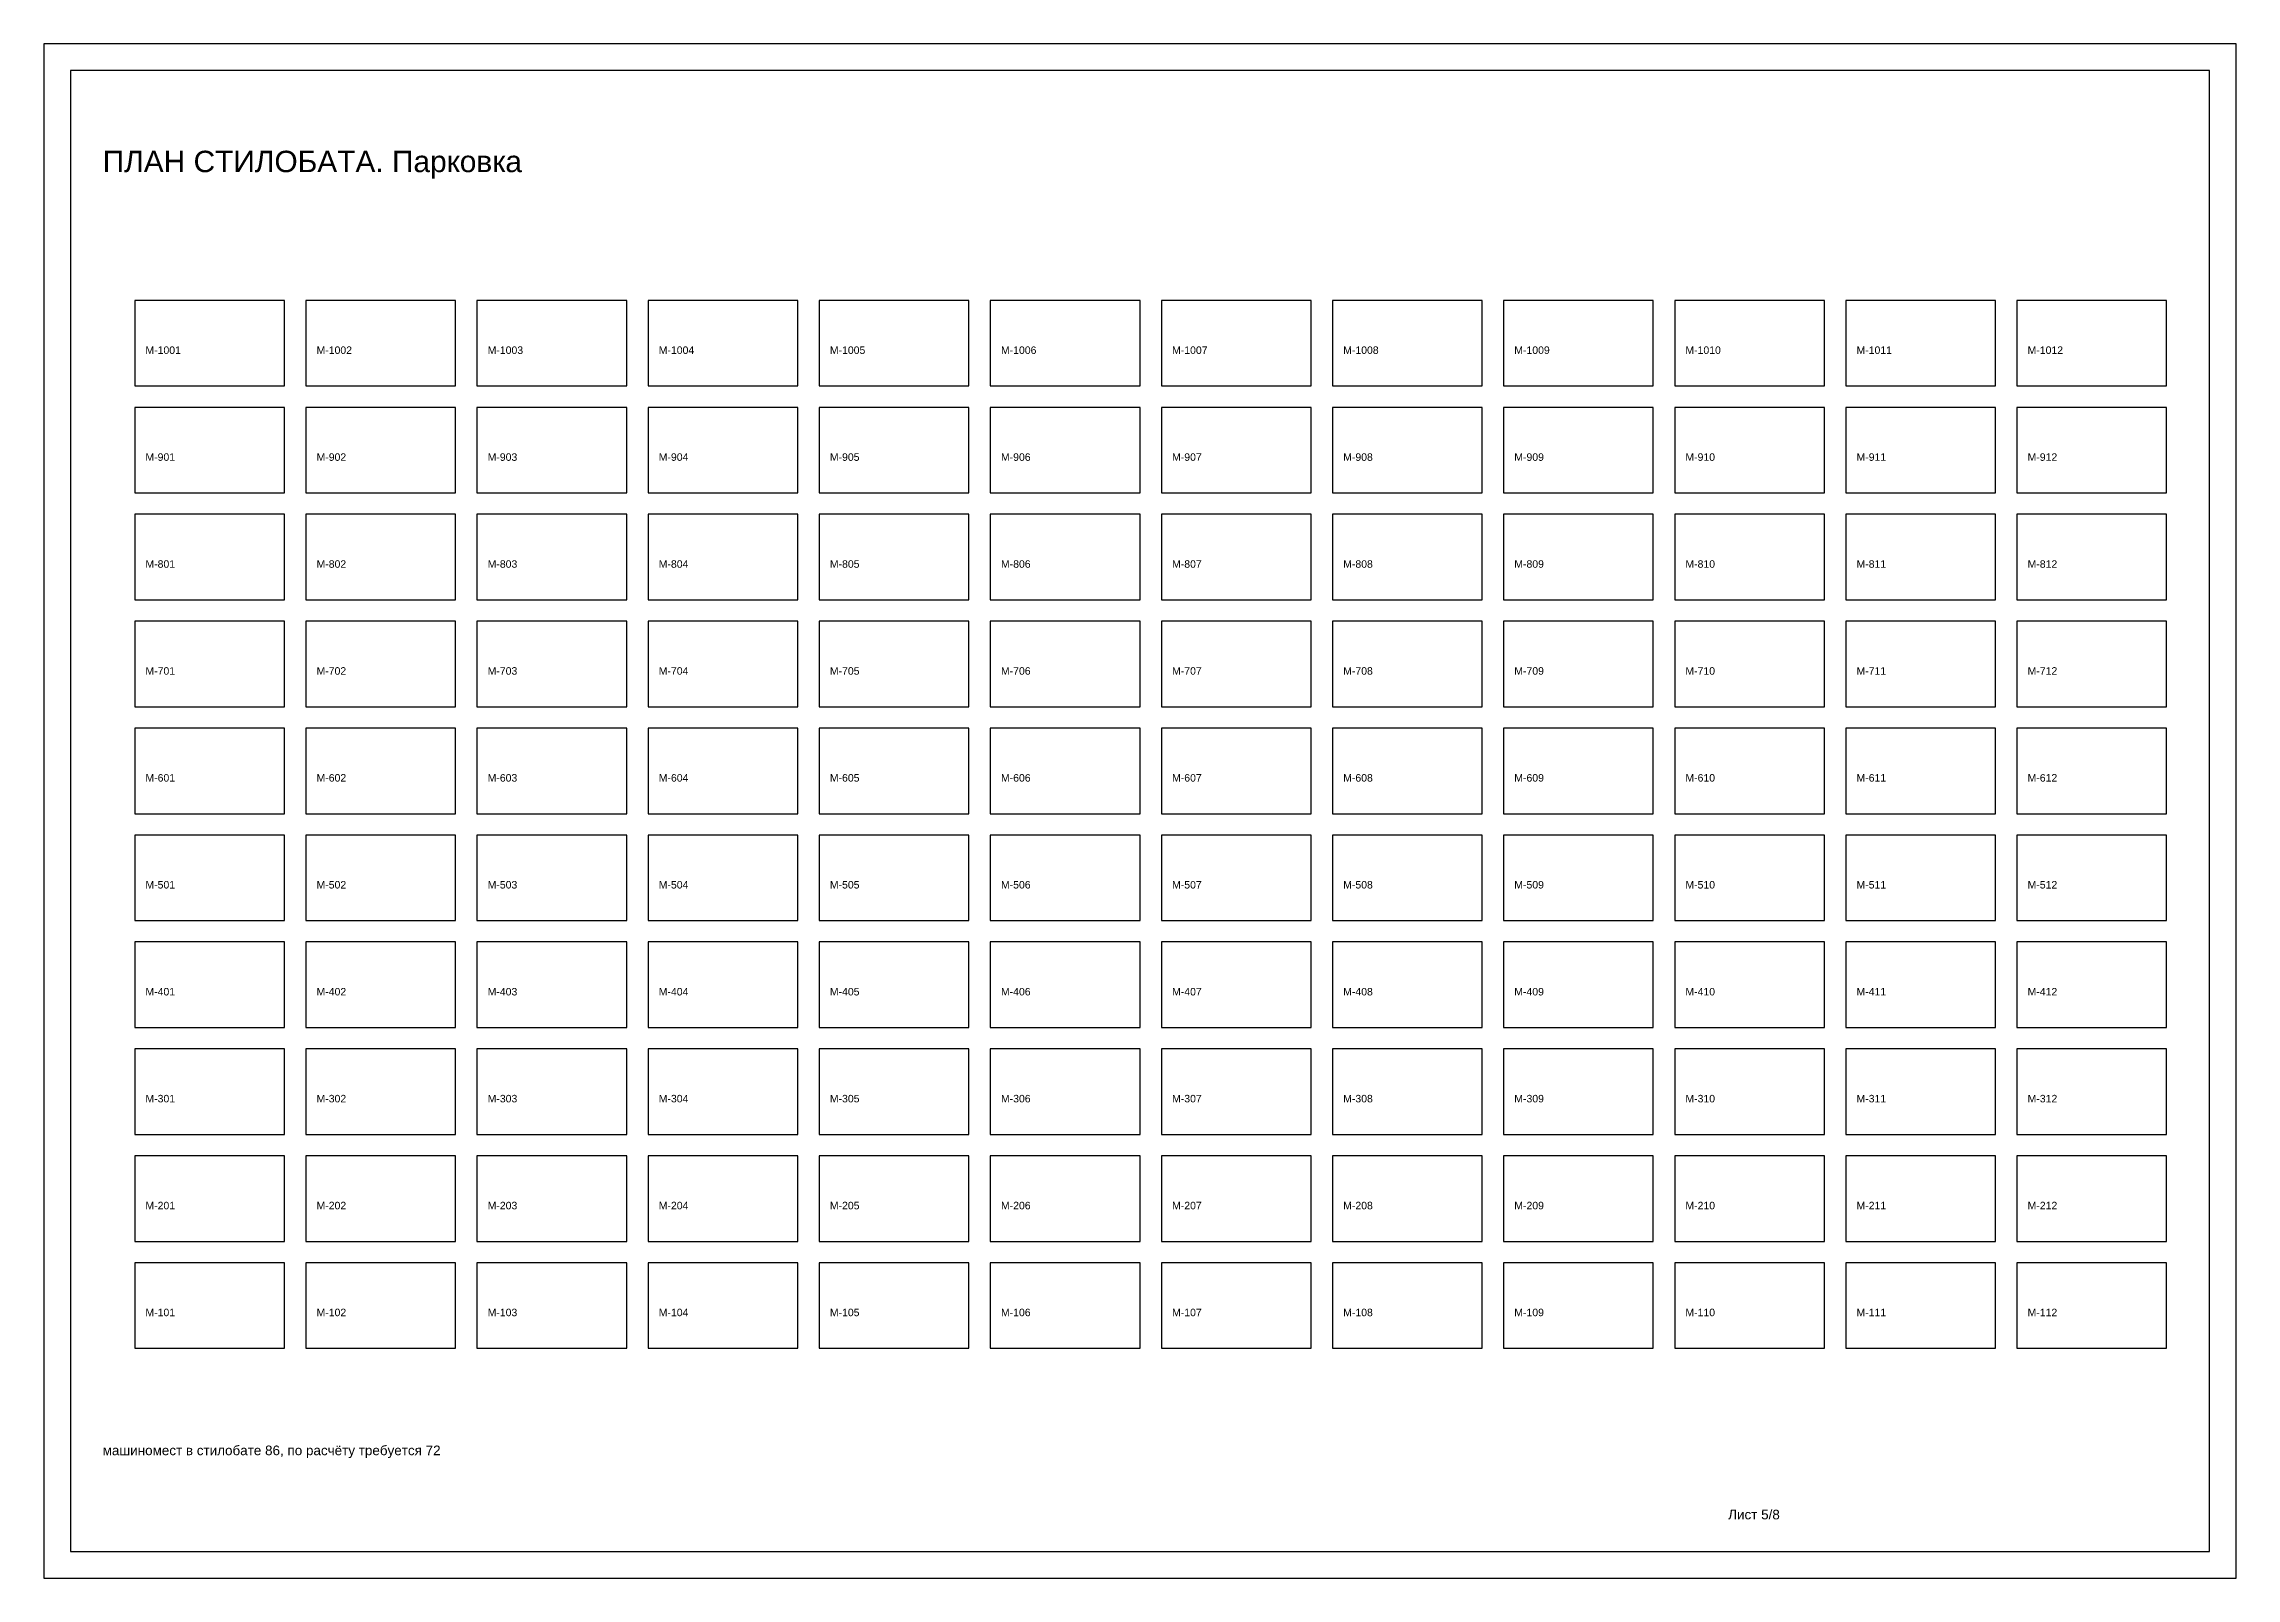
# Model space of a CAD drawing. Header units: millimetres. Extents: x 5 to 3395, y 5 to 292.
# Drawn here: x 1710 to 2120, y 5 to 292 of the extents above; entities that cross this region are included whole.
import ezdxf

# ---------------------------------------------------------------- set-up
doc = ezdxf.new("R2010")
doc.units = ezdxf.units.MM
doc.layers.add('GRAPH', color=7, linetype='Continuous')
doc.layers.add('TEXT', color=2, linetype='Continuous')
doc.styles.get("Standard").update_dxf_attribs({"font": 'arial.ttf'})

msp = doc.modelspace()

# ---------------------------------------------------------------- linework, layer by layer
at = {"layer": 'GRAPH'}
for p, q in [((2115, 287), (1715, 287)), ((1715, 287), (1715, 10)), ((2115, 10), (2115, 287)), ((1755, 244), (1727, 244)), ((1727, 244), (1727, 228)), ((1755, 228), (1755, 244)), ((1787, 244), (1759, 244)), ((1759, 244), (1759, 228)), ((1787, 228), (1787, 244)), ((1819, 244), (1791, 244)), ((1791, 244), (1791, 228)), ((1819, 228), (1819, 244)), ((1851, 244), (1823, 244)), ((1823, 244), (1823, 228)), ((1851, 228), (1851, 244)), ((1883, 244), (1855, 244)), ((1855, 244), (1855, 228)), ((1883, 228), (1883, 244)), ((1915, 244), (1887, 244)), ((1887, 244), (1887, 228)), ((1915, 228), (1915, 244)), ((1947, 244), (1919, 244)), ((1919, 244), (1919, 228)), ((1947, 228), (1947, 244)), ((1979, 244), (1951, 244)), ((1951, 244), (1951, 228)), ((1979, 228), (1979, 244)), ((2011, 244), (1983, 244)), ((1983, 244), (1983, 228)), ((2011, 228), (2011, 244)), ((2043, 244), (2015, 244)), ((2015, 244), (2015, 228)), ((2043, 228), (2043, 244)), ((2075, 244), (2047, 244)), ((2047, 244), (2047, 228)), ((2075, 228), (2075, 244)), ((2107, 244), (2079, 244)), ((2079, 244), (2079, 228)), ((2107, 228), (2107, 244)), ((1727, 228), (1755, 228)), ((1759, 228), (1787, 228)), ((1791, 228), (1819, 228)), ((1823, 228), (1851, 228)), ((1855, 228), (1883, 228)), ((1887, 228), (1915, 228)), ((1919, 228), (1947, 228)), ((1951, 228), (1979, 228)), ((1983, 228), (2011, 228)), ((2015, 228), (2043, 228)), ((2047, 228), (2075, 228)), ((2079, 228), (2107, 228)), ((1755, 224), (1727, 224)), ((1727, 224), (1727, 208)), ((1755, 208), (1755, 224)), ((1787, 224), (1759, 224)), ((1759, 224), (1759, 208)), ((1787, 208), (1787, 224)), ((1819, 224), (1791, 224)), ((1791, 224), (1791, 208)), ((1819, 208), (1819, 224)), ((1851, 224), (1823, 224)), ((1823, 224), (1823, 208)), ((1851, 208), (1851, 224)), ((1883, 224), (1855, 224)), ((1855, 224), (1855, 208)), ((1883, 208), (1883, 224)), ((1915, 224), (1887, 224)), ((1887, 224), (1887, 208)), ((1915, 208), (1915, 224)), ((1947, 224), (1919, 224)), ((1919, 224), (1919, 208)), ((1947, 208), (1947, 224)), ((1979, 224), (1951, 224)), ((1951, 224), (1951, 208)), ((1979, 208), (1979, 224)), ((2011, 224), (1983, 224)), ((1983, 224), (1983, 208)), ((2011, 208), (2011, 224)), ((2043, 224), (2015, 224)), ((2015, 224), (2015, 208)), ((2043, 208), (2043, 224)), ((2075, 224), (2047, 224)), ((2047, 224), (2047, 208)), ((2075, 208), (2075, 224)), ((2107, 224), (2079, 224)), ((2079, 224), (2079, 208)), ((2107, 208), (2107, 224)), ((1727, 208), (1755, 208)), ((1759, 208), (1787, 208)), ((1791, 208), (1819, 208)), ((1823, 208), (1851, 208)), ((1855, 208), (1883, 208)), ((1887, 208), (1915, 208)), ((1919, 208), (1947, 208)), ((1951, 208), (1979, 208)), ((1983, 208), (2011, 208)), ((2015, 208), (2043, 208)), ((2047, 208), (2075, 208)), ((2079, 208), (2107, 208)), ((1755, 204), (1727, 204)), ((1727, 204), (1727, 188)), ((1755, 188), (1755, 204)), ((1787, 204), (1759, 204)), ((1759, 204), (1759, 188)), ((1787, 188), (1787, 204)), ((1819, 204), (1791, 204)), ((1791, 204), (1791, 188)), ((1819, 188), (1819, 204)), ((1851, 204), (1823, 204)), ((1823, 204), (1823, 188)), ((1851, 188), (1851, 204)), ((1883, 204), (1855, 204)), ((1855, 204), (1855, 188)), ((1883, 188), (1883, 204)), ((1915, 204), (1887, 204)), ((1887, 204), (1887, 188)), ((1915, 188), (1915, 204)), ((1947, 204), (1919, 204)), ((1919, 204), (1919, 188)), ((1947, 188), (1947, 204)), ((1979, 204), (1951, 204)), ((1951, 204), (1951, 188)), ((1979, 188), (1979, 204)), ((2011, 204), (1983, 204)), ((1983, 204), (1983, 188)), ((2011, 188), (2011, 204)), ((2043, 204), (2015, 204)), ((2015, 204), (2015, 188)), ((2043, 188), (2043, 204)), ((2075, 204), (2047, 204)), ((2047, 204), (2047, 188)), ((2075, 188), (2075, 204)), ((2107, 204), (2079, 204)), ((2079, 204), (2079, 188)), ((2107, 188), (2107, 204)), ((1727, 188), (1755, 188)), ((1759, 188), (1787, 188)), ((1791, 188), (1819, 188)), ((1823, 188), (1851, 188)), ((1855, 188), (1883, 188)), ((1887, 188), (1915, 188)), ((1919, 188), (1947, 188)), ((1951, 188), (1979, 188)), ((1983, 188), (2011, 188)), ((2015, 188), (2043, 188)), ((2047, 188), (2075, 188)), ((2079, 188), (2107, 188)), ((1755, 184), (1727, 184)), ((1727, 184), (1727, 168)), ((1755, 168), (1755, 184)), ((1787, 184), (1759, 184)), ((1759, 184), (1759, 168)), ((1787, 168), (1787, 184)), ((1819, 184), (1791, 184)), ((1791, 184), (1791, 168)), ((1819, 168), (1819, 184)), ((1851, 184), (1823, 184)), ((1823, 184), (1823, 168)), ((1851, 168), (1851, 184)), ((1883, 184), (1855, 184)), ((1855, 184), (1855, 168)), ((1883, 168), (1883, 184)), ((1915, 184), (1887, 184)), ((1887, 184), (1887, 168)), ((1915, 168), (1915, 184)), ((1947, 184), (1919, 184)), ((1919, 184), (1919, 168)), ((1947, 168), (1947, 184)), ((1979, 184), (1951, 184)), ((1951, 184), (1951, 168)), ((1979, 168), (1979, 184)), ((2011, 184), (1983, 184)), ((1983, 184), (1983, 168)), ((2011, 168), (2011, 184)), ((2043, 184), (2015, 184)), ((2015, 184), (2015, 168)), ((2043, 168), (2043, 184)), ((2075, 184), (2047, 184)), ((2047, 184), (2047, 168)), ((2075, 168), (2075, 184)), ((2107, 184), (2079, 184)), ((2079, 184), (2079, 168)), ((2107, 168), (2107, 184)), ((1727, 168), (1755, 168)), ((1755, 164), (1727, 164)), ((1727, 164), (1727, 148)), ((1755, 148), (1755, 164)), ((1759, 168), (1787, 168)), ((1787, 164), (1759, 164)), ((1759, 164), (1759, 148)), ((1787, 148), (1787, 164)), ((1791, 168), (1819, 168)), ((1819, 164), (1791, 164)), ((1791, 164), (1791, 148)), ((1819, 148), (1819, 164)), ((1823, 168), (1851, 168)), ((1851, 164), (1823, 164)), ((1823, 164), (1823, 148)), ((1851, 148), (1851, 164)), ((1855, 168), (1883, 168)), ((1883, 164), (1855, 164)), ((1855, 164), (1855, 148)), ((1883, 148), (1883, 164)), ((1887, 168), (1915, 168)), ((1915, 164), (1887, 164)), ((1887, 164), (1887, 148)), ((1915, 148), (1915, 164)), ((1919, 168), (1947, 168)), ((1947, 164), (1919, 164)), ((1919, 164), (1919, 148)), ((1947, 148), (1947, 164)), ((1951, 168), (1979, 168)), ((1979, 164), (1951, 164)), ((1951, 164), (1951, 148)), ((1979, 148), (1979, 164)), ((1983, 168), (2011, 168)), ((2011, 164), (1983, 164)), ((1983, 164), (1983, 148)), ((2011, 148), (2011, 164)), ((2015, 168), (2043, 168)), ((2043, 164), (2015, 164)), ((2015, 164), (2015, 148)), ((2043, 148), (2043, 164)), ((2047, 168), (2075, 168)), ((2075, 164), (2047, 164)), ((2047, 164), (2047, 148)), ((2075, 148), (2075, 164)), ((2079, 168), (2107, 168)), ((2107, 164), (2079, 164)), ((2079, 164), (2079, 148)), ((2107, 148), (2107, 164)), ((1727, 148), (1755, 148)), ((1759, 148), (1787, 148)), ((1791, 148), (1819, 148)), ((1823, 148), (1851, 148)), ((1855, 148), (1883, 148)), ((1887, 148), (1915, 148)), ((1919, 148), (1947, 148)), ((1951, 148), (1979, 148)), ((1983, 148), (2011, 148)), ((2015, 148), (2043, 148)), ((2047, 148), (2075, 148)), ((2079, 148), (2107, 148)), ((1755, 144), (1727, 144)), ((1727, 144), (1727, 128)), ((1755, 128), (1755, 144)), ((1787, 144), (1759, 144)), ((1759, 144), (1759, 128)), ((1787, 128), (1787, 144)), ((1819, 144), (1791, 144)), ((1791, 144), (1791, 128)), ((1819, 128), (1819, 144)), ((1851, 144), (1823, 144)), ((1823, 144), (1823, 128)), ((1851, 128), (1851, 144)), ((1883, 144), (1855, 144)), ((1855, 144), (1855, 128)), ((1883, 128), (1883, 144)), ((1915, 144), (1887, 144)), ((1887, 144), (1887, 128)), ((1915, 128), (1915, 144)), ((1947, 144), (1919, 144)), ((1919, 144), (1919, 128)), ((1947, 128), (1947, 144)), ((1979, 144), (1951, 144)), ((1951, 144), (1951, 128)), ((1979, 128), (1979, 144)), ((2011, 144), (1983, 144)), ((1983, 144), (1983, 128)), ((2011, 128), (2011, 144)), ((2043, 144), (2015, 144)), ((2015, 144), (2015, 128)), ((2043, 128), (2043, 144)), ((2075, 144), (2047, 144)), ((2047, 144), (2047, 128)), ((2075, 128), (2075, 144)), ((2107, 144), (2079, 144)), ((2079, 144), (2079, 128)), ((2107, 128), (2107, 144)), ((1727, 128), (1755, 128)), ((1759, 128), (1787, 128)), ((1791, 128), (1819, 128)), ((1823, 128), (1851, 128)), ((1855, 128), (1883, 128)), ((1887, 128), (1915, 128)), ((1919, 128), (1947, 128)), ((1951, 128), (1979, 128)), ((1983, 128), (2011, 128)), ((2015, 128), (2043, 128)), ((2047, 128), (2075, 128)), ((2079, 128), (2107, 128)), ((1755, 124), (1727, 124)), ((1727, 124), (1727, 108)), ((1755, 108), (1755, 124)), ((1787, 124), (1759, 124)), ((1759, 124), (1759, 108)), ((1787, 108), (1787, 124)), ((1819, 124), (1791, 124)), ((1791, 124), (1791, 108)), ((1819, 108), (1819, 124)), ((1851, 124), (1823, 124)), ((1823, 124), (1823, 108)), ((1851, 108), (1851, 124)), ((1883, 124), (1855, 124)), ((1855, 124), (1855, 108)), ((1883, 108), (1883, 124)), ((1915, 124), (1887, 124)), ((1887, 124), (1887, 108)), ((1915, 108), (1915, 124)), ((1947, 124), (1919, 124)), ((1919, 124), (1919, 108)), ((1947, 108), (1947, 124)), ((1979, 124), (1951, 124)), ((1951, 124), (1951, 108)), ((1979, 108), (1979, 124)), ((2011, 124), (1983, 124)), ((1983, 124), (1983, 108)), ((2011, 108), (2011, 124)), ((2043, 124), (2015, 124)), ((2015, 124), (2015, 108)), ((2043, 108), (2043, 124)), ((2075, 124), (2047, 124)), ((2047, 124), (2047, 108)), ((2075, 108), (2075, 124)), ((2107, 124), (2079, 124)), ((2079, 124), (2079, 108)), ((2107, 108), (2107, 124)), ((1727, 108), (1755, 108)), ((1759, 108), (1787, 108)), ((1791, 108), (1819, 108)), ((1823, 108), (1851, 108)), ((1855, 108), (1883, 108)), ((1887, 108), (1915, 108)), ((1919, 108), (1947, 108)), ((1951, 108), (1979, 108)), ((1983, 108), (2011, 108)), ((2015, 108), (2043, 108)), ((2047, 108), (2075, 108)), ((2079, 108), (2107, 108)), ((1755, 104), (1727, 104)), ((1727, 104), (1727, 88)), ((1755, 88), (1755, 104)), ((1787, 104), (1759, 104)), ((1759, 104), (1759, 88)), ((1787, 88), (1787, 104)), ((1819, 104), (1791, 104)), ((1791, 104), (1791, 88)), ((1819, 88), (1819, 104)), ((1851, 104), (1823, 104)), ((1823, 104), (1823, 88)), ((1851, 88), (1851, 104)), ((1883, 104), (1855, 104)), ((1855, 104), (1855, 88)), ((1883, 88), (1883, 104)), ((1915, 104), (1887, 104)), ((1887, 104), (1887, 88)), ((1915, 88), (1915, 104)), ((1947, 104), (1919, 104)), ((1919, 104), (1919, 88)), ((1947, 88), (1947, 104)), ((1979, 104), (1951, 104)), ((1951, 104), (1951, 88)), ((1979, 88), (1979, 104)), ((2011, 104), (1983, 104)), ((1983, 104), (1983, 88)), ((2011, 88), (2011, 104)), ((2043, 104), (2015, 104)), ((2015, 104), (2015, 88)), ((2043, 88), (2043, 104)), ((2075, 104), (2047, 104)), ((2047, 104), (2047, 88)), ((2075, 88), (2075, 104)), ((2107, 104), (2079, 104)), ((2079, 104), (2079, 88)), ((2107, 88), (2107, 104)), ((1727, 88), (1755, 88)), ((1759, 88), (1787, 88)), ((1791, 88), (1819, 88)), ((1823, 88), (1851, 88)), ((1855, 88), (1883, 88)), ((1887, 88), (1915, 88)), ((1919, 88), (1947, 88)), ((1951, 88), (1979, 88)), ((1983, 88), (2011, 88)), ((2015, 88), (2043, 88)), ((2047, 88), (2075, 88)), ((2079, 88), (2107, 88)), ((1755, 84), (1727, 84)), ((1727, 84), (1727, 68)), ((1755, 68), (1755, 84)), ((1787, 84), (1759, 84)), ((1759, 84), (1759, 68)), ((1787, 68), (1787, 84)), ((1819, 84), (1791, 84)), ((1791, 84), (1791, 68)), ((1819, 68), (1819, 84)), ((1851, 84), (1823, 84)), ((1823, 84), (1823, 68)), ((1851, 68), (1851, 84)), ((1883, 84), (1855, 84)), ((1855, 84), (1855, 68)), ((1883, 68), (1883, 84)), ((1915, 84), (1887, 84)), ((1887, 84), (1887, 68)), ((1915, 68), (1915, 84)), ((1947, 84), (1919, 84)), ((1919, 84), (1919, 68)), ((1947, 68), (1947, 84)), ((1979, 84), (1951, 84)), ((1951, 84), (1951, 68)), ((1979, 68), (1979, 84)), ((2011, 84), (1983, 84)), ((1983, 84), (1983, 68)), ((2011, 68), (2011, 84)), ((2043, 84), (2015, 84)), ((2015, 84), (2015, 68)), ((2043, 68), (2043, 84)), ((2075, 84), (2047, 84)), ((2047, 84), (2047, 68)), ((2075, 68), (2075, 84)), ((2107, 84), (2079, 84)), ((2079, 84), (2079, 68)), ((2107, 68), (2107, 84)), ((1727, 68), (1755, 68)), ((1759, 68), (1787, 68)), ((1791, 68), (1819, 68)), ((1823, 68), (1851, 68)), ((1855, 68), (1883, 68)), ((1887, 68), (1915, 68)), ((1919, 68), (1947, 68)), ((1951, 68), (1979, 68)), ((1983, 68), (2011, 68)), ((2015, 68), (2043, 68)), ((2047, 68), (2075, 68)), ((2079, 68), (2107, 68)), ((1755, 64), (1727, 64)), ((1727, 64), (1727, 48)), ((1755, 48), (1755, 64)), ((1787, 64), (1759, 64)), ((1759, 64), (1759, 48)), ((1787, 48), (1787, 64)), ((1819, 64), (1791, 64)), ((1791, 64), (1791, 48)), ((1819, 48), (1819, 64)), ((1851, 64), (1823, 64)), ((1823, 64), (1823, 48)), ((1851, 48), (1851, 64)), ((1883, 64), (1855, 64)), ((1855, 64), (1855, 48)), ((1883, 48), (1883, 64)), ((1915, 64), (1887, 64)), ((1887, 64), (1887, 48)), ((1915, 48), (1915, 64)), ((1947, 64), (1919, 64)), ((1919, 64), (1919, 48)), ((1947, 48), (1947, 64)), ((1979, 64), (1951, 64)), ((1951, 64), (1951, 48)), ((1979, 48), (1979, 64)), ((2011, 64), (1983, 64)), ((1983, 64), (1983, 48)), ((2011, 48), (2011, 64)), ((2043, 64), (2015, 64)), ((2015, 64), (2015, 48)), ((2043, 48), (2043, 64)), ((2075, 64), (2047, 64)), ((2047, 64), (2047, 48)), ((2075, 48), (2075, 64)), ((2107, 64), (2079, 64)), ((2079, 64), (2079, 48)), ((2107, 48), (2107, 64)), ((1727, 48), (1755, 48)), ((1759, 48), (1787, 48)), ((1791, 48), (1819, 48)), ((1823, 48), (1851, 48)), ((1855, 48), (1883, 48)), ((1887, 48), (1915, 48)), ((1919, 48), (1947, 48)), ((1951, 48), (1979, 48)), ((1983, 48), (2011, 48)), ((2015, 48), (2043, 48)), ((2047, 48), (2075, 48)), ((2079, 48), (2107, 48)), ((1715, 10), (2115, 10))]:
    msp.add_line(p, q, dxfattribs=at)
msp.add_lwpolyline([(1710, 5), (2120, 5), (2120, 292), (1710, 292)], close=True, dxfattribs=at)

# ---------------------------------------------------------------- texts
at = {"layer": 'TEXT'}
for s, height, p in [('ПЛАН СТИЛОБАТА. Парковка', 4, (1721, 268)), ('M-1001', 1.4, (1729, 234)), ('M-1002', 1.4, (1761, 234)), ('M-1003', 1.4, (1793, 234)), ('M-1004', 1.4, (1825, 234)), ('M-1005', 1.4, (1857, 234)), ('M-1006', 1.4, (1889, 234)), ('M-1007', 1.4, (1921, 234)), ('M-1008', 1.4, (1953, 234)), ('M-1009', 1.4, (1985, 234)), ('M-1010', 1.4, (2017, 234)), ('M-1011', 1.4, (2049, 234)), ('M-1012', 1.4, (2081, 234)), ('M-901', 1.4, (1729, 214)), ('M-902', 1.4, (1761, 214)), ('M-903', 1.4, (1793, 214)), ('M-904', 1.4, (1825, 214)), ('M-905', 1.4, (1857, 214)), ('M-906', 1.4, (1889, 214)), ('M-907', 1.4, (1921, 214)), ('M-908', 1.4, (1953, 214)), ('M-909', 1.4, (1985, 214)), ('M-910', 1.4, (2017, 214)), ('M-911', 1.4, (2049, 214)), ('M-912', 1.4, (2081, 214)), ('M-801', 1.4, (1729, 194)), ('M-802', 1.4, (1761, 194)), ('M-803', 1.4, (1793, 194)), ('M-804', 1.4, (1825, 194)), ('M-805', 1.4, (1857, 194)), ('M-806', 1.4, (1889, 194)), ('M-807', 1.4, (1921, 194)), ('M-808', 1.4, (1953, 194)), ('M-809', 1.4, (1985, 194)), ('M-810', 1.4, (2017, 194)), ('M-811', 1.4, (2049, 194)), ('M-812', 1.4, (2081, 194)), ('M-701', 1.4, (1729, 174)), ('M-702', 1.4, (1761, 174)), ('M-703', 1.4, (1793, 174)), ('M-704', 1.4, (1825, 174)), ('M-705', 1.4, (1857, 174)), ('M-706', 1.4, (1889, 174)), ('M-707', 1.4, (1921, 174)), ('M-708', 1.4, (1953, 174)), ('M-709', 1.4, (1985, 174)), ('M-710', 1.4, (2017, 174)), ('M-711', 1.4, (2049, 174)), ('M-712', 1.4, (2081, 174)), ('M-601', 1.4, (1729, 154)), ('M-602', 1.4, (1761, 154)), ('M-603', 1.4, (1793, 154)), ('M-604', 1.4, (1825, 154)), ('M-605', 1.4, (1857, 154)), ('M-606', 1.4, (1889, 154)), ('M-607', 1.4, (1921, 154)), ('M-608', 1.4, (1953, 154)), ('M-609', 1.4, (1985, 154)), ('M-610', 1.4, (2017, 154)), ('M-611', 1.4, (2049, 154)), ('M-612', 1.4, (2081, 154)), ('M-501', 1.4, (1729, 134)), ('M-502', 1.4, (1761, 134)), ('M-503', 1.4, (1793, 134)), ('M-504', 1.4, (1825, 134)), ('M-505', 1.4, (1857, 134)), ('M-506', 1.4, (1889, 134)), ('M-507', 1.4, (1921, 134)), ('M-508', 1.4, (1953, 134)), ('M-509', 1.4, (1985, 134)), ('M-510', 1.4, (2017, 134)), ('M-511', 1.4, (2049, 134)), ('M-512', 1.4, (2081, 134)), ('M-401', 1.4, (1729, 114)), ('M-402', 1.4, (1761, 114)), ('M-403', 1.4, (1793, 114)), ('M-404', 1.4, (1825, 114)), ('M-405', 1.4, (1857, 114)), ('M-406', 1.4, (1889, 114)), ('M-407', 1.4, (1921, 114)), ('M-408', 1.4, (1953, 114)), ('M-409', 1.4, (1985, 114)), ('M-410', 1.4, (2017, 114)), ('M-411', 1.4, (2049, 114)), ('M-412', 1.4, (2081, 114)), ('M-301', 1.4, (1729, 94)), ('M-302', 1.4, (1761, 94)), ('M-303', 1.4, (1793, 94)), ('M-304', 1.4, (1825, 94)), ('M-305', 1.4, (1857, 94)), ('M-306', 1.4, (1889, 94)), ('M-307', 1.4, (1921, 94)), ('M-308', 1.4, (1953, 94)), ('M-309', 1.4, (1985, 94)), ('M-310', 1.4, (2017, 94)), ('M-311', 1.4, (2049, 94)), ('M-312', 1.4, (2081, 94)), ('M-201', 1.4, (1729, 74)), ('M-202', 1.4, (1761, 74)), ('M-203', 1.4, (1793, 74)), ('M-204', 1.4, (1825, 74)), ('M-205', 1.4, (1857, 74)), ('M-206', 1.4, (1889, 74)), ('M-207', 1.4, (1921, 74)), ('M-208', 1.4, (1953, 74)), ('M-209', 1.4, (1985, 74)), ('M-210', 1.4, (2017, 74)), ('M-211', 1.4, (2049, 74)), ('M-212', 1.4, (2081, 74)), ('M-101', 1.4, (1729, 54)), ('M-102', 1.4, (1761, 54)), ('M-103', 1.4, (1793, 54)), ('M-104', 1.4, (1825, 54)), ('M-105', 1.4, (1857, 54)), ('M-106', 1.4, (1889, 54)), ('M-107', 1.4, (1921, 54)), ('M-108', 1.4, (1953, 54)), ('M-109', 1.4, (1985, 54)), ('M-110', 1.4, (2017, 54)), ('M-111', 1.4, (2049, 54)), ('M-112', 1.4, (2081, 54)), ('машиномест в стилобате 86, по расчёту требуется 72', 1.8, (1721, 28)), ('Лист 5/8', 1.8, (2025, 16))]:
    msp.add_text(s, height=height, dxfattribs=at).set_placement(p)

doc.saveas('drawing.dxf')
